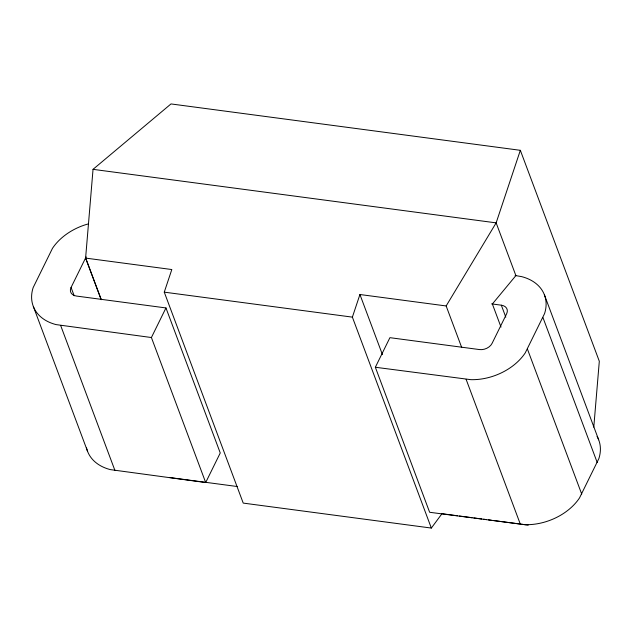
<?xml version="1.0" encoding="UTF-8"?>
<svg xmlns="http://www.w3.org/2000/svg" width="632" height="632" viewBox="0 0 632 632"><rect width="100%" height="100%" fill="white"/><g stroke="black" fill="none" stroke-linecap="round" stroke-linejoin="round"><path stroke-width="0.95" d="M101.183 299.71L85.604 258.093L93.038 169.344L170.995 103.932L520.341 150.313L599.31 361.259L593.788 427.137M457.481 515.759L441.981 513.697L431.34 528.068L243.225 503.096L164.265 292.15L171.817 269.54L85.604 258.093M431.34 528.068L352.38 317.13L359.932 294.512L446.153 305.959L461.731 347.576M520.341 150.313L496.144 222.867L446.153 305.959M491.585 303.889L501.326 305.185A9.978 7.071 -20.5 0 1 506.643 313.772L492.083 343.358A9.978 7.071 -20.5 0 1 479.483 349.567L389.912 337.67L375.353 367.255L470.911 379.674A49.983 35.431 -20.5 0 0 525.232 352.909L544.547 313.654A49.983 35.431 -20.5 0 0 521.613 276.626L515.096 275.497M375.353 367.255L429.642 512.283L525.2 524.694A49.983 35.431 -20.5 0 0 579.52 497.929L598.836 458.674A49.983 35.431 -20.5 0 0 597.066 436.42M74.181 295.776L71.068 287.457L85.628 257.872A9.978 7.071 -20.5 0 1 86.181 256.916M86.537 447.954A49.983 35.431 -20.5 0 0 110.387 469.623L205.692 482.548L151.404 337.528L165.963 307.942L76.385 296.045A9.978 7.071 -20.5 0 1 71.068 287.457M205.692 482.548L220.252 452.962L165.963 307.942M93.038 169.344L496.144 222.867L515.886 275.599L492.368 303.992L501.01 327.092M164.265 292.15L352.38 317.13M87.935 224.005A49.983 35.431 -20.5 0 0 52.48 248.321L33.164 287.584A49.983 35.431 -20.5 0 0 56.098 324.603L151.404 337.528M169.589 477.531L237.403 486.537M459.424 516.012L472.017 517.687M473.953 517.94L481.703 518.975M483.638 519.228L486.545 519.615M488.481 519.875L491.388 520.255M493.323 520.515L519.48 523.983M521.424 524.244L528.202 525.145M544.373 294.757L598.662 439.777M542.951 317.556L597.24 462.584M527.436 349.085L581.724 494.106M501.326 305.185L505.821 317.193M466.1 379.303L520.389 524.331M359.932 294.512L382.439 354.631M85.628 257.872L101.191 299.442M60.656 325.48L114.945 470.5M33.338 306.481L87.627 451.501"/></g></svg>
